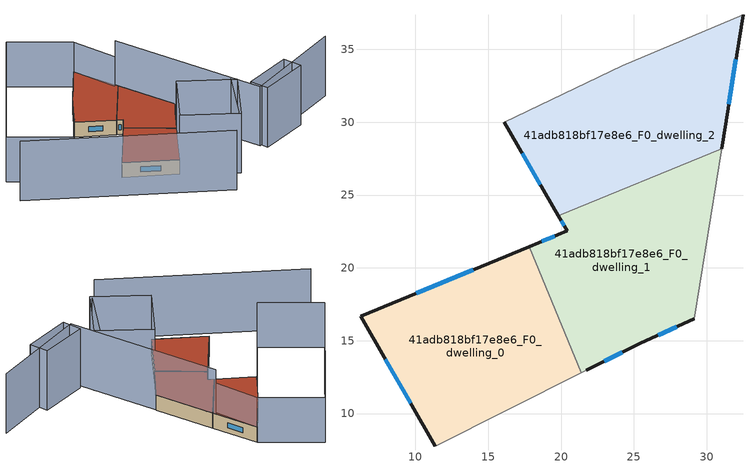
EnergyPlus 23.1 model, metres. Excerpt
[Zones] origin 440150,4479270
41adb818bf17e8e6_F0_dwelling_0
 floor ground (EU_floor_Construction): 17.82,21.46 21.38,12.8 11.37,7.76 6.22,16.69 z0
 wall outside (EU_wall_Construction): 17.82,21.46 6.22,16.69 11.37,7.76 z0:3
 wall adiabatic (EU_wall_Construction): 11.37,7.76 21.38,12.8 z0:3
 wall to 41adb818bf17e8e6_F0_dwelling_1 (EU_wall_Construction): 21.38,12.8 17.82,21.46 z0:3
 window (EU_Window_Construction): 13.98,19.88 10.07,18.27 / 7.93,13.73 9.66,10.72 z0.99:2.01
 roof outside (EU_roof_Construction): 21.38,12.8 17.82,21.46 6.22,16.69 11.37,7.76 z3
41adb818bf17e8e6_F0_dwelling_1
 floor ground (EU_floor_Construction): 31.02,28.2 29.15,16.5 25.45,14.83 21.72,12.98 21.38,12.8 17.82,21.46 20.41,22.53 19.81,23.58 z0
 wall outside (EU_wall_Construction): 21.72,12.98 25.45,14.83 29.15,16.5 / 19.81,23.58 20.41,22.53 17.82,21.46 z0:3
 wall adiabatic (EU_wall_Construction): 29.15,16.5 31.02,28.2 / 21.38,12.8 21.72,12.98 z0:3
 wall to 41adb818bf17e8e6_F0_dwelling_2 (EU_wall_Construction): 31.02,28.2 19.81,23.58 z0:3
 window (EU_Window_Construction): 26.68,15.39 27.92,15.95 / 22.96,13.59 24.21,14.22 / 19.55,22.18 18.68,21.82 / 20.01,23.23 20.21,22.88 z0.99:2.01
 roof outside (EU_roof_Construction): 29.15,16.5 31.02,28.2 19.81,23.58 20.41,22.53 17.82,21.46 21.38,12.8 21.72,12.98 25.45,14.83 z3
41adb818bf17e8e6_F0_dwelling_2
 floor ground (EU_floor_Construction): 32.49,37.37 31.02,28.2 19.81,23.58 16.09,29.99 24.19,33.88 z0
 wall outside (EU_wall_Construction): 31.02,28.2 32.49,37.37 / 16.09,29.99 19.81,23.58 z0:3
 wall adiabatic (EU_wall_Construction): 32.49,37.37 24.19,33.88 16.09,29.99 z0:3
 window (EU_Window_Construction): 31.51,31.24 32,34.33 / 17.32,27.87 18.57,25.71 z0.99:2.01
 roof outside (EU_roof_Construction): 31.02,28.2 32.49,37.37 24.19,33.88 16.09,29.99 19.81,23.58 z3
shading: 16.57,-1.25 26.84,4.75 / 47.21,-4.46 26.33,-1.11 / 26.33,-1.11 31.12,28.8 / -8.37,29.81 10.42,-3.52 / 27.29,1.08 36.84,-1.05 / 36.84,-1.05 36.03,-4.67 / 36.03,-4.67 26.48,-2.54 / 26.48,-2.54 27.29,1.08 / 11.37,7.76 22.2,13.22 / 22.2,13.22 27.05,3.59 / 27.05,3.59 16.21,-1.86 / 16.21,-1.86 11.37,7.76 z0:12; 30.66,28.69 32.49,37.37 / 32.49,37.37 1.58,23.86 / 1.58,23.86 -3.18,34.74 / -3.18,34.74 27.73,48.25 / 27.73,48.25 32.49,37.37 z0:9
[Building]
EU S2 Campaign: North Axis=0; Terrain=City; Solar Distribution=FullExterior
[Site:Location]
Madrid: Latitude=40.5; Longitude=-3.5; Time Zone=1; Elevation=609
[SizingPeriod:WeatherFileDays]
AnnualSizingPeriod: Begin Month=1; Begin Day of Month=1; End Month=12; End Day of Month=31; Day of Week for Start Day=Monday; Use Weather File Daylight Saving Period=No; Use Weather File Rain and Snow Indicators=No
[MATERIAL]
EU_InternalMass_Material: Roughness=MediumRough; Thickness=0.1; Conductivity=1; Density=1800; Specific Heat=900; Thermal Absorptance=0.9; Solar Absorptance=0.7; Visible Absorptance=0.7
[MATERIAL:NOMASS] Roughness=MediumRough; Thermal Absorptance=0.9; Solar Absorptance=0.7; Visible Absorptance=0.7
Name | Thermal Resistance
EU_wall_NoMass | 0.609216
EU_roof_NoMass | 0.513268
EU_floor_NoMass | 0.568163
[WINDOWMATERIAL:SIMPLEGLAZINGSYSTEM]
EU_Window_SimpleGlazing: UFactor=5.50606; Solar Heat Gain Coefficient=0.85; Visible Transmittance=0.85
[CONSTRUCTION]
EU_wall_Construction: EU_wall_NoMass
EU_roof_Construction: EU_roof_NoMass
EU_floor_Construction: EU_floor_NoMass
EU_Window_Construction: EU_Window_SimpleGlazing
EU_InternalMass_Construction: EU_InternalMass_Material
[ZONE] Type=1; Multiplier=1; Ceiling Height=autocalculate; Floor Area=autocalculate; Part of Total Floor Area=Yes
Name | Volume
41adb818bf17e8e6_F0_dwelling_0 | 348.981
41adb818bf17e8e6_F0_dwelling_1 | 349.014
41adb818bf17e8e6_F0_dwelling_2 | 349.019
[INTERNALMASS] Construction=EU_InternalMass_Construction
Name | Zone or ZoneList | Surface Area
41adb818bf17e8e6_F0_dwelling_0_EU_InternalMass | 41adb818bf17e8e6_F0_dwelling_0 | 116.33
41adb818bf17e8e6_F0_dwelling_1_EU_InternalMass | 41adb818bf17e8e6_F0_dwelling_1 | 116.338
41adb818bf17e8e6_F0_dwelling_2_EU_InternalMass | 41adb818bf17e8e6_F0_dwelling_2 | 116.339
[OTHEREQUIPMENT] Fuel Type=Electricity; Design Level Calculation Method=Watts/Area; Power per Zone Floor Area=1; Fraction Latent=0; Fraction Radiant=0; Fraction Lost=0; Carbon Dioxide Generation Rate=0; EndUse Subcategory=EU_Step8_InternalGains
Name | Zone or ZoneList or Space or SpaceList | Schedule
EU_Step8_InternalGain_41adb818bf17e8e6_F0_dwelling_0_f000 | 41adb818bf17e8e6_F0_dwelling_0 | EU_Step8_GainSchedule_41adb818bf17e8e6_F0_dwelling_0_f000
EU_Step8_InternalGain_41adb818bf17e8e6_F0_dwelling_1_f000 | 41adb818bf17e8e6_F0_dwelling_1 | EU_Step8_GainSchedule_41adb818bf17e8e6_F0_dwelling_1_f000
EU_Step8_InternalGain_41adb818bf17e8e6_F0_dwelling_2_f000 | 41adb818bf17e8e6_F0_dwelling_2 | EU_Step8_GainSchedule_41adb818bf17e8e6_F0_dwelling_2_f000
[ZONEVENTILATION:DESIGNFLOWRATE] Schedule=EU_AlwaysOn; Design Flow Rate Calculation Method=AirChanges/Hour; Air Changes per Hour=0.752966; Ventilation Type=Natural; Fan Pressure Rise=0; Fan Total Efficiency=1; Constant Term Coefficient=1; Temperature Term Coefficient=0; Velocity Term Coefficient=0; Velocity Squared Term Coefficient=0; Minimum Indoor Temperature=-100; Maximum Indoor Temperature=100; Delta Temperature=-100; Minimum Outdoor Temperature=-100; Maximum Outdoor Temperature=100; Maximum Wind Speed=40
Name | Zone or ZoneList or Space or SpaceList
EU_ConstantAir_41adb818bf17e8e6_F0_dwelling_0 | 41adb818bf17e8e6_F0_dwelling_0
EU_ConstantAir_41adb818bf17e8e6_F0_dwelling_1 | 41adb818bf17e8e6_F0_dwelling_1
EU_ConstantAir_41adb818bf17e8e6_F0_dwelling_2 | 41adb818bf17e8e6_F0_dwelling_2
[HVACTEMPLATE:THERMOSTAT] Constant Heating Setpoint=20; Constant Cooling Setpoint=50
EU_HeatOnly_41adb818bf17e8e6_F0_dwelling_0; EU_HeatOnly_41adb818bf17e8e6_F0_dwelling_1; EU_HeatOnly_41adb818bf17e8e6_F0_dwelling_2
[HVACTEMPLATE:ZONE:IDEALLOADSAIRSYSTEM] System Availability Schedule=EU_AlwaysOn; Maximum Heating Supply Air Temperature=50; Minimum Cooling Supply Air Temperature=13; Maximum Heating Supply Air Humidity Ratio=0.0156; Minimum Cooling Supply Air Humidity Ratio=0.0077; Heating Limit=NoLimit; Cooling Limit=NoLimit; Heating Availability Schedule=EU_AlwaysOn; Cooling Availability Schedule=EU_CoolingOff; Dehumidification Control Type=ConstantSensibleHeatRatio; Cooling Sensible Heat Ratio=0.7; Dehumidification Setpoint=60; Humidification Control Type=None; Humidification Setpoint=30; Outdoor Air Method=None; Outdoor Air Flow Rate per Person=0.00944; Outdoor Air Flow Rate per Zone Floor Area=0; Outdoor Air Flow Rate per Zone=0; Demand Controlled Ventilation Type=None; Outdoor Air Economizer Type=NoEconomizer; Heat Recovery Type=None; Sensible Heat Recovery Effectiveness=0.7; Latent Heat Recovery Effectiveness=0.65
Name | Template Thermostat
41adb818bf17e8e6_F0_dwelling_0 | EU_HeatOnly_41adb818bf17e8e6_F0_dwelling_0
41adb818bf17e8e6_F0_dwelling_1 | EU_HeatOnly_41adb818bf17e8e6_F0_dwelling_1
41adb818bf17e8e6_F0_dwelling_2 | EU_HeatOnly_41adb818bf17e8e6_F0_dwelling_2
[SIZING:ZONE] Zone Cooling Design Supply Air Temperature Input Method=SupplyAirTemperature; Zone Cooling Design Supply Air Temperature=13; Zone Heating Design Supply Air Temperature Input Method=SupplyAirTemperature; Zone Heating Design Supply Air Temperature=50; Zone Cooling Design Supply Air Humidity Ratio=0.008; Zone Heating Design Supply Air Humidity Ratio=0.008; Cooling Design Air Flow Method=DesignDay; Cooling Design Air Flow Rate=0; Cooling Minimum Air Flow per Zone Floor Area=0.000762; Cooling Minimum Air Flow=0; Cooling Minimum Air Flow Fraction=0.2; Heating Design Air Flow Method=DesignDay; Heating Design Air Flow Rate=0; Heating Maximum Air Flow per Zone Floor Area=0.002032; Heating Maximum Air Flow=0.141576; Heating Maximum Air Flow Fraction=0.3; Account for Dedicated Outdoor Air System=No; Dedicated Outdoor Air System Control Strategy=NeutralSupplyAir; Dedicated Outdoor Air Low Setpoint Temperature for Design=autosize; Dedicated Outdoor Air High Setpoint Temperature for Design=autosize; Zone Load Sizing Method=Sensible Load Only No Latent Load; Zone Latent Cooling Design Supply Air Humidity Ratio Input Method=HumidityRatioDifference; Zone Cooling Design Supply Air Humidity Ratio Difference=0.005; Zone Latent Heating Design Supply Air Humidity Ratio Input Method=HumidityRatioDifference; Zone Humidification Design Supply Air Humidity Ratio Difference=0.005
41adb818bf17e8e6_F0_dwelling_0; 41adb818bf17e8e6_F0_dwelling_1; 41adb818bf17e8e6_F0_dwelling_2
[SCHEDULE:CONSTANT]
Name | Hourly Value
EU_AlwaysOn | 1
EU_CoolingOff | 0
[SCHEDULE:FILE] Column Number=1; Rows to Skip at Top=0; Number of Hours of Data=8760; Column Separator=Comma; Interpolate to Timestep=No; Minutes per Item=60; Adjust Schedule for Daylight Savings=Yes
Name | File
EU_Step8_GainSchedule_41adb818bf17e8e6_F0_dwelling_0_f000 | ../../schedules/41adb818bf17e8e6/41adb818bf17e8e6_F0_dwelling_0_f000_gain.csv
EU_Step8_GainSchedule_41adb818bf17e8e6_F0_dwelling_1_f000 | ../../schedules/41adb818bf17e8e6/41adb818bf17e8e6_F0_dwelling_1_f000_gain.csv
EU_Step8_GainSchedule_41adb818bf17e8e6_F0_dwelling_2_f000 | ../../schedules/41adb818bf17e8e6/41adb818bf17e8e6_F0_dwelling_2_f000_gain.csv
